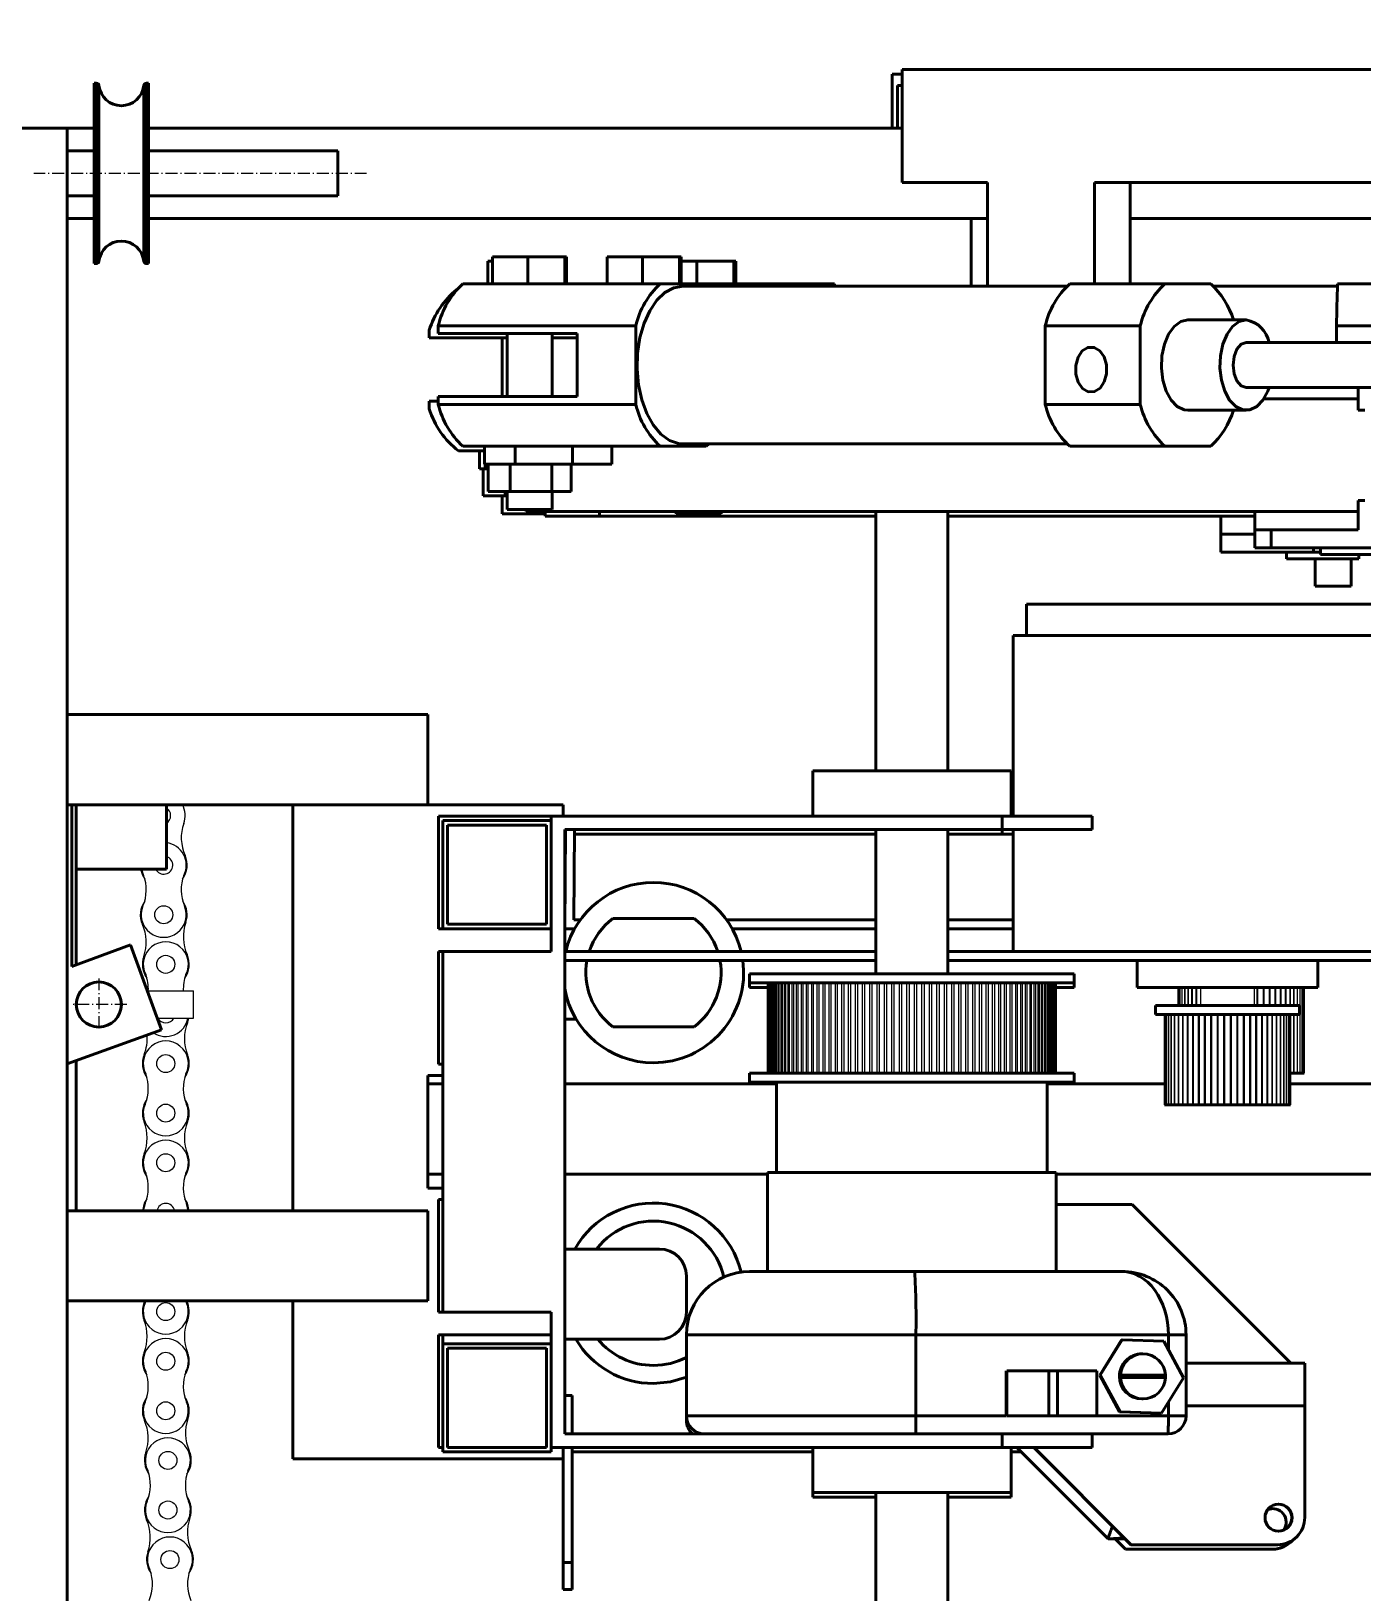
# Model space of a CAD drawing. Header units: millimetres. Extents: x -535 to 3636, y 24 to 870.
# Drawn here: x 264.8 to 398.5, y 557.5 to 714.3 of the extents above; entities that cross this region are included whole.
import ezdxf

# ---------------------------------------------------------------- set-up
doc = ezdxf.new("R2010")
doc.units = ezdxf.units.MM
doc.header["$PDMODE"] = 1
doc.header["$PDSIZE"] = -1
doc.linetypes.add('ACAD_ISO10W100', pattern=[18, 12, -3, 0, -3])
doc.styles.get("Standard").update_dxf_attribs({"font": 'times_0.ttf'})
doc.dimstyles.new('ISO-25', dxfattribs={"dimtxt": 2.5, "dimasz": 2.5, "dimexe": 1.25, "dimexo": 0.625, "dimtad": 1, "dimtxsty": 'Standard', "dimcen": 2.5, "dimadec": 0, "dimazin": 0, "dimtfac": 1, "dimtmove": 0, "dimatfit": 3, "dimfxl": 1, "dimarcsym": 0})

# ---------------------------------------------------------------- blocks, each defined once
blk = doc.blocks.new('*D79')
at = {"color": 0, "lineweight": -2}
for p, q in [((353.29, 710.44), (554.37, 710.44)), ((553.37, 707.14), (553.37, 439.32)), ((553.37, 164.91), (553.37, 432.72)), ((332.65, 161.6), (554.37, 161.6))]:
    blk.add_line(p, q, dxfattribs=at)
at = {"color": 0, "lineweight": 15}
for points in [[(552.82, 707.14), (553.92, 707.14), (553.37, 710.44)], [(552.82, 164.91), (553.92, 164.91), (553.37, 161.6)]]:
    blk.add_solid(points, dxfattribs=at)
at = {"layer": 'Defpoints', "color": 0, "lineweight": 15}
for p in [(352.29, 710.44), (331.65, 161.6), (553.37, 161.6)]:
    blk.add_point(p, dxfattribs=at)
at = {"color": 0, "lineweight": 15, "insert": (553.37, 436.02), "char_height": 3.5, "attachment_point": 5}
blk.add_mtext('640', dxfattribs=at)
blk = doc.blocks.new('*D80')
at = {"color": 0, "lineweight": -2}
for p, q in [((228.97, 597.18), (228.97, 751.84)), ((467.78, 573.92), (467.78, 751.84)), ((232.27, 750.84), (464.48, 750.84))]:
    blk.add_line(p, q, dxfattribs=at)
at = {"color": 0, "lineweight": 15}
for points in [[(232.27, 751.39), (232.27, 750.28), (228.97, 750.84)], [(464.48, 751.39), (464.48, 750.28), (467.78, 750.84)]]:
    blk.add_solid(points, dxfattribs=at)
at = {"layer": 'Defpoints', "color": 0, "lineweight": 15}
for p in [(467.78, 750.84), (228.97, 596.18), (467.78, 572.92)]:
    blk.add_point(p, dxfattribs=at)
at = {"color": 0, "lineweight": 15, "insert": (348.37, 754.14), "char_height": 3.5, "attachment_point": 5}
blk.add_mtext('280', dxfattribs=at)

msp = doc.modelspace()

# ---------------------------------------------------------------- linework, layer by layer
at = {"color": 7, "linetype": 'Continuous', "lineweight": 40}
for p, q in [((352.2902, 699.1086), (352.2902, 710.4373)), ((404.7521, 710.4373), (352.2902, 710.4373)), ((271.3071, 709.0779), (271.1112, 709.0779)), ((271.1112, 690.9519), (271.1112, 709.0779)), ((276.549, 709.0779), (276.3531, 709.0779)), ((276.549, 690.9519), (276.549, 709.0779)), ((352.2902, 709.9842), (351.295, 709.9842)), ((351.295, 709.9842), (351.295, 704.5464)), ((352.2902, 708.8513), (351.8416, 708.8513)), ((351.8416, 708.8513), (351.8416, 704.5464)), ((268.3923, 704.5464), (259.3293, 704.5464)), ((268.3923, 645.6369), (268.3923, 704.5464)), ((271.1112, 704.5464), (268.3923, 704.5464)), ((352.2902, 704.5464), (276.549, 704.5464)), ((271.1112, 702.2806), (268.3923, 702.2806)), ((295.5813, 702.2806), (276.549, 702.2806)), ((295.5813, 702.2806), (295.5813, 697.7491)), ((360.8835, 699.1086), (352.2902, 699.1086)), ((360.8835, 699.1086), (360.8835, 688.6861)), ((404.7521, 699.1086), (371.6252, 699.1086)), ((371.6252, 699.1086), (371.6252, 688.9127)), ((375.2248, 699.1086), (375.2248, 688.9127)), ((268.3923, 697.7491), (271.1112, 697.7491)), ((276.549, 697.7491), (295.5813, 697.7491)), ((271.1112, 695.4834), (268.3923, 695.4834)), ((360.8835, 695.4834), (276.549, 695.4834)), ((359.2336, 695.4834), (359.2336, 688.6861)), ((410.4309, 695.4834), (375.2248, 695.4834)), ((311.1423, 691.6316), (311.1423, 688.9127)), ((311.1423, 691.6316), (314.6682, 691.6316)), ((314.6682, 691.6316), (314.6682, 688.9127)), ((314.6682, 691.6316), (318.3852, 691.6316)), ((318.3852, 691.6316), (318.3852, 688.9127)), ((318.3852, 691.6316), (318.5761, 691.6316)), ((318.5761, 691.6316), (318.5761, 688.9127)), ((322.6612, 691.6316), (322.6612, 688.9127)), ((322.6612, 691.6316), (326.1871, 691.6316)), ((326.1871, 691.6316), (326.1871, 688.9127)), ((326.1871, 691.6316), (329.904, 691.6316)), ((329.904, 691.6316), (329.904, 688.9127)), ((329.904, 691.6316), (330.095, 691.6316)), ((330.095, 691.6316), (330.095, 688.9127)), ((271.1112, 690.9519), (271.3071, 690.9519)), ((276.3531, 690.9519), (276.549, 690.9519)), ((310.6452, 691.1784), (310.6452, 688.9127)), ((310.6452, 691.1784), (311.1423, 691.1784)), ((330.095, 691.1784), (331.6606, 691.1784)), ((331.6606, 691.1784), (331.6606, 688.9127)), ((331.6606, 691.1784), (335.3776, 691.1784)), ((335.3776, 691.1784), (335.3776, 688.9127)), ((335.3776, 691.1784), (335.5686, 691.1784)), ((335.5686, 691.1784), (335.5686, 688.9127)), ((327.9807, 688.9127), (308.138, 688.9127)), ((332.6042, 688.9127), (327.9807, 688.9127)), ((368.8802, 688.6861), (330.2925, 688.6861)), ((332.86, 688.6861), (332.6042, 688.9127)), ((345.3147, 688.9127), (332.6042, 688.9127)), ((345.3147, 688.9127), (345.3047, 688.6861)), ((345.4961, 688.9127), (345.3147, 688.9127)), ((345.5061, 688.6861), (345.4961, 688.9127)), ((378.6899, 688.9127), (369.136, 688.9127)), ((383.3134, 688.9127), (378.6899, 688.9127)), ((396.0441, 688.6861), (383.5692, 688.6861)), ((407.833, 688.9127), (396.0542, 688.9127)), ((386.881, 685.2875), (381.0016, 685.2875)), ((304.7759, 684.2533), (304.7759, 683.4749)), ((325.5192, 684.7065), (305.6765, 684.7065)), ((305.6765, 683.9281), (305.6765, 684.7065)), ((319.6399, 683.9281), (305.6765, 683.9281)), ((312.5935, 683.9281), (312.5935, 677.584)), ((317.125, 677.584), (317.125, 683.9281)), ((319.6399, 677.584), (319.6399, 683.9281)), ((325.5192, 676.8055), (325.5192, 684.7065)), ((376.2284, 684.7065), (366.6745, 684.7065)), ((366.6745, 676.8055), (366.6745, 684.7065)), ((376.2284, 676.8055), (376.2284, 684.7065)), ((407.7364, 684.7065), (395.9576, 684.7065)), ((395.9576, 683.0217), (395.9576, 684.7065)), ((312.5935, 683.4749), (304.7759, 683.4749)), ((312.0964, 683.4749), (312.0964, 677.584)), ((319.6399, 683.4749), (317.125, 683.4749)), ((400.8663, 683.0217), (386.881, 683.0217)), ((305.6765, 676.8055), (305.6765, 677.584)), ((305.6765, 677.584), (319.6399, 677.584)), ((386.881, 678.4902), (400.8663, 678.4902)), ((398.1297, 678.4902), (398.1297, 676.2245)), ((304.7759, 677.1308), (304.7759, 676.3524)), ((305.6765, 677.1308), (304.7759, 677.1308)), ((325.5192, 676.8055), (305.6765, 676.8055)), ((376.2284, 676.8055), (366.6745, 676.8055)), ((381.0016, 676.2245), (386.881, 676.2245)), ((398.1297, 677.3574), (388.635, 677.3574)), ((398.1297, 676.2245), (398.7992, 676.2245)), ((330.2925, 672.8259), (368.8802, 672.8259)), ((332.6042, 672.5993), (332.86, 672.8259)), ((310.3277, 672.1461), (307.7102, 672.1461)), ((310.7473, 672.5993), (308.138, 672.5993)), ((309.8306, 672.1461), (309.8306, 670.3336)), ((310.3277, 672.5993), (310.3277, 670.7867)), ((310.7473, 672.5993), (313.4194, 672.5993)), ((313.4194, 672.5993), (313.4194, 670.7867)), ((313.4194, 672.5993), (314.3476, 672.5993)), ((327.9807, 672.5993), (314.3476, 672.5993)), ((319.1559, 672.5993), (319.1559, 670.7867)), ((323.1155, 670.7867), (323.1155, 672.5993)), ((332.6042, 672.5993), (327.9807, 672.5993)), ((378.6899, 672.5993), (369.136, 672.5993)), ((383.3134, 672.5993), (378.6899, 672.5993)), ((310.3928, 670.3336), (309.8306, 670.3336)), ((310.1786, 670.3336), (310.1786, 667.6146)), ((313.4194, 670.7867), (310.3277, 670.7867)), ((310.3928, 670.3336), (310.6757, 670.3336)), ((310.6757, 670.7867), (310.6757, 668.0678)), ((312.8922, 670.7867), (312.8922, 668.0678)), ((319.1559, 670.7867), (313.4194, 670.7867)), ((317.0757, 670.7867), (317.0757, 668.0678)), ((319.0428, 670.7867), (319.0428, 668.0678)), ((323.1155, 670.7867), (319.1559, 670.7867)), ((312.8922, 668.0678), (310.6757, 668.0678)), ((312.395, 668.0678), (312.395, 667.6146)), ((312.5935, 668.0678), (312.5935, 666.2552)), ((317.0757, 668.0678), (312.8922, 668.0678)), ((319.0428, 668.0678), (317.0757, 668.0678)), ((317.125, 666.2552), (317.125, 668.0678)), ((312.395, 667.6146), (310.1786, 667.6146)), ((312.0964, 667.6146), (312.0964, 665.802)), ((312.5935, 667.6146), (312.395, 667.6146)), ((398.1297, 667.1615), (398.1297, 664.216)), ((398.1297, 667.1615), (398.7992, 667.1615)), ((316.4049, 665.802), (312.0964, 665.802)), ((317.125, 666.2552), (312.5935, 666.2552)), ((314.5222, 666.2552), (314.5222, 666.0286)), ((398.1297, 666.0286), (314.5222, 666.0286)), ((316.4049, 665.5755), (316.4049, 666.0286)), ((321.8704, 665.5755), (316.4049, 665.5755)), ((321.8704, 666.0286), (321.8704, 665.5755)), ((349.6481, 665.5755), (321.8704, 665.5755)), ((329.5859, 666.0286), (329.5859, 665.802)), ((334.1174, 665.802), (329.5859, 665.802)), ((334.1174, 665.802), (334.1174, 666.0286)), ((349.6481, 666.0286), (349.6481, 639.9725)), ((356.8985, 639.9725), (356.8985, 666.0286)), ((387.724, 665.5755), (356.8985, 665.5755)), ((384.3191, 665.5755), (384.3191, 663.7629)), ((387.724, 666.0286), (387.724, 664.216)), ((384.3191, 663.7629), (384.3191, 661.9503)), ((387.724, 663.7629), (384.3191, 663.7629)), ((387.724, 664.216), (387.724, 662.4034)), ((389.383, 664.216), (387.724, 664.216)), ((389.383, 662.4034), (389.383, 664.216)), ((398.1297, 664.216), (389.383, 664.216)), ((384.3191, 661.9503), (393.6413, 661.9503)), ((387.724, 662.4034), (389.383, 662.4034)), ((389.383, 662.4034), (400.6901, 662.4034)), ((390.9285, 661.9503), (390.9285, 661.2705)), ((393.6413, 661.9503), (394.3334, 661.9503)), ((394.3334, 662.4034), (394.3334, 661.7237)), ((394.3334, 661.7237), (396.8067, 661.7237)), ((396.8067, 661.7237), (401.5838, 661.7237)), ((398.1788, 661.2705), (398.1788, 661.7237)), ((390.9285, 661.2705), (396.3026, 661.2705)), ((393.7928, 661.2705), (393.7928, 658.5516)), ((396.3026, 661.2705), (398.1788, 661.2705)), ((397.418, 658.5516), (397.418, 661.2705)), ((396.8699, 658.5516), (393.7928, 658.5516)), ((397.418, 658.5516), (396.8699, 658.5516)), ((364.8014, 656.7391), (364.8014, 653.567)), ((407.9051, 656.7391), (364.8014, 656.7391)), ((363.442, 653.567), (363.442, 635.441)), ((406.5456, 653.567), (363.442, 653.567)), ((304.6443, 645.6369), (268.3923, 645.6369)), ((268.3923, 645.6369), (268.3923, 636.5739)), ((304.6443, 645.6369), (304.6443, 636.5739)), ((343.304, 639.9725), (343.304, 635.441)), ((343.304, 639.9725), (353.2733, 639.9725)), ((353.2733, 639.9725), (363.2426, 639.9725)), ((363.2426, 635.441), (363.2426, 639.9725)), ((268.3923, 595.7904), (268.3923, 636.5739)), ((304.6443, 636.5739), (268.3923, 636.5739)), ((268.8455, 636.5739), (268.8455, 620.3404)), ((269.2986, 636.5739), (269.2986, 630.1022)), ((278.3616, 636.5739), (278.3616, 630.1022)), ((291.0498, 595.7904), (291.0498, 636.5739)), ((304.6443, 636.5739), (318.2388, 636.5739)), ((305.6925, 635.441), (317.0213, 635.441)), ((305.6925, 635.441), (305.6925, 624.1123)), ((317.0213, 621.8465), (317.0213, 635.441)), ((317.0213, 635.441), (362.3363, 635.441)), ((318.2388, 636.5739), (318.2388, 635.441)), ((362.3363, 634.0815), (362.3363, 635.441)), ((362.3363, 635.441), (371.3993, 635.441)), ((371.3993, 635.441), (371.3993, 634.0815)), ((317.0213, 634.9878), (306.1457, 634.9878)), ((306.1457, 634.9878), (306.1457, 624.1123)), ((316.5681, 634.5347), (306.5988, 634.5347)), ((306.5988, 634.5347), (306.5988, 624.5654)), ((316.5681, 624.5654), (316.5681, 634.5347)), ((318.3807, 634.0815), (362.3363, 634.0815)), ((318.3807, 573.3595), (318.3807, 634.0815)), ((318.4719, 634.0815), (318.3807, 624.1123)), ((318.4678, 633.6284), (318.3807, 633.6284)), ((319.2954, 625.0185), (319.3782, 634.0815)), ((349.6481, 633.6284), (319.3741, 633.6284)), ((349.6481, 634.0815), (349.6481, 619.5807)), ((356.8985, 619.5807), (356.8985, 634.0815)), ((362.3363, 633.6284), (356.8985, 633.6284)), ((371.3993, 634.0815), (362.3363, 634.0815)), ((362.3363, 633.6284), (362.3363, 634.0815)), ((363.442, 633.6284), (362.3363, 633.6284)), ((363.442, 634.0815), (363.442, 621.8465)), ((269.2986, 630.1022), (278.3616, 630.1022)), ((269.2986, 630.1022), (269.2986, 620.5053)), ((305.6925, 624.1123), (306.1457, 624.1123)), ((306.1457, 624.1123), (317.0213, 624.1123)), ((306.5988, 624.5654), (316.5681, 624.5654)), ((318.3807, 624.1123), (319.3772, 624.1123)), ((319.9528, 625.0185), (319.2954, 625.0185)), ((323.2235, 625.1525), (331.3802, 625.1525)), ((349.6481, 625.0185), (334.6508, 625.0185)), ((335.2264, 624.1123), (349.6481, 624.1123)), ((363.442, 625.0185), (356.8985, 625.0185)), ((356.8985, 624.1123), (363.442, 624.1123)), ((268.8455, 620.3404), (274.7577, 622.4923)), ((277.8574, 613.9758), (274.7577, 622.4923)), ((305.6925, 621.8465), (306.1457, 621.8465)), ((305.6925, 610.5178), (305.6925, 621.8465)), ((306.1457, 621.8465), (306.1457, 585.5945)), ((317.0213, 621.8465), (306.1457, 621.8465)), ((318.3807, 621.8465), (349.6481, 621.8465)), ((349.6481, 620.9402), (318.3807, 620.9402)), ((356.8985, 621.8465), (403.1198, 621.8465)), ((403.1198, 620.9402), (356.8985, 620.9402)), ((375.9308, 620.9402), (375.9308, 618.2213)), ((394.0568, 618.2213), (394.0568, 620.9402)), ((336.9599, 619.5807), (336.9599, 618.6744)), ((336.9599, 619.5807), (369.5867, 619.5807)), ((369.5867, 618.6744), (369.5867, 619.5807)), ((336.9599, 618.6744), (336.9599, 618.2213)), ((336.9599, 618.6744), (369.5867, 618.6744)), ((336.9599, 618.2213), (338.8102, 618.2213)), ((367.7718, 618.2213), (369.5867, 618.2213)), ((369.5867, 618.2213), (369.5867, 618.6744)), ((394.0568, 618.2213), (375.9308, 618.2213)), ((377.7434, 616.4087), (377.7434, 615.5024)), ((377.7434, 616.4087), (384.9938, 616.4087)), ((384.9938, 616.4087), (392.2442, 616.4087)), ((392.2442, 615.5024), (392.2442, 616.4087)), ((319.5319, 615.0492), (318.3807, 615.0492)), ((377.7434, 615.5024), (384.9938, 615.5024)), ((384.9938, 615.5024), (392.2442, 615.5024)), ((277.8574, 613.9758), (268.3923, 610.5308)), ((331.3802, 614.2769), (323.2235, 614.2769)), ((269.2986, 610.8607), (269.2986, 595.7904)), ((305.6925, 610.5178), (306.1457, 610.5178)), ((304.6443, 609.3849), (306.1457, 609.3849)), ((304.6443, 598.0561), (304.6443, 609.3849)), ((306.1457, 608.5384), (304.6443, 608.5384)), ((339.6788, 608.5384), (318.3807, 608.5384)), ((336.9599, 609.6114), (336.9599, 608.7051)), ((336.9599, 609.6114), (369.5867, 609.6114)), ((336.9599, 608.7051), (336.9599, 608.5384)), ((336.9599, 608.7051), (369.5867, 608.7051)), ((339.6788, 608.7051), (339.6788, 599.6421)), ((366.8678, 599.6421), (366.8678, 608.7051)), ((378.6555, 608.5384), (366.8678, 608.5384)), ((369.5867, 608.7051), (369.5867, 609.6114)), ((369.5867, 608.5384), (369.5867, 608.7051)), ((391.3321, 609.6114), (391.6408, 609.6114)), ((417.7512, 608.5384), (391.3321, 608.5384)), ((391.6408, 609.6114), (391.7064, 609.6114)), ((391.7064, 609.6114), (391.9783, 609.6114)), ((391.9783, 609.6114), (392.033, 609.6114)), ((392.033, 609.6114), (392.2541, 609.6114)), ((392.2541, 609.6114), (392.2973, 609.6114)), ((392.2973, 609.6114), (392.4653, 609.6114)), ((392.4653, 609.6114), (392.4965, 609.6114)), ((392.4965, 609.6114), (392.6095, 609.6114)), ((392.6095, 609.6114), (392.6284, 609.6114)), ((392.6284, 609.6114), (392.6852, 609.6114)), ((392.6852, 609.6114), (392.6915, 609.6114)), ((378.6555, 606.4394), (378.6618, 606.4394)), ((378.6618, 606.4394), (378.7187, 606.4394)), ((378.7187, 606.4394), (378.7375, 606.4394)), ((378.7375, 606.4394), (378.8505, 606.4394)), ((378.8505, 606.4394), (378.8817, 606.4394)), ((378.8817, 606.4394), (379.0497, 606.4394)), ((379.0497, 606.4394), (379.0929, 606.4394)), ((379.0929, 606.4394), (379.3141, 606.4394)), ((379.3141, 606.4394), (379.3688, 606.4394)), ((379.3688, 606.4394), (379.6406, 606.4394)), ((379.6406, 606.4394), (379.7062, 606.4394)), ((379.7062, 606.4394), (380.0258, 606.4394)), ((380.0258, 606.4394), (380.1016, 606.4394)), ((380.1016, 606.4394), (380.4654, 606.4394)), ((380.4654, 606.4394), (380.5506, 606.4394)), ((380.5506, 606.4394), (380.9547, 606.4394)), ((380.9547, 606.4394), (381.0483, 606.4394)), ((381.0483, 606.4394), (381.4882, 606.4394)), ((381.4882, 606.4394), (381.5892, 606.4394)), ((381.5892, 606.4394), (382.0601, 606.4394)), ((382.0601, 606.4394), (382.1675, 606.4394)), ((382.1675, 606.4394), (382.6641, 606.4394)), ((382.6641, 606.4394), (382.7766, 606.4394)), ((382.7766, 606.4394), (383.2937, 606.4394)), ((383.2937, 606.4394), (383.4101, 606.4394)), ((383.4101, 606.4394), (383.9419, 606.4394)), ((383.9419, 606.4394), (384.0609, 606.4394)), ((384.0609, 606.4394), (384.6016, 606.4394)), ((384.6016, 606.4394), (384.722, 606.4394)), ((384.722, 606.4394), (385.2656, 606.4394)), ((385.2656, 606.4394), (385.386, 606.4394)), ((385.386, 606.4394), (385.9267, 606.4394)), ((385.9267, 606.4394), (386.0457, 606.4394)), ((386.0457, 606.4394), (386.5775, 606.4394)), ((386.5775, 606.4394), (386.6939, 606.4394)), ((386.6939, 606.4394), (387.211, 606.4394)), ((387.211, 606.4394), (387.3235, 606.4394)), ((387.3235, 606.4394), (387.8201, 606.4394)), ((387.8201, 606.4394), (387.9275, 606.4394)), ((387.9275, 606.4394), (388.3983, 606.4394)), ((388.3983, 606.4394), (388.4994, 606.4394)), ((388.4994, 606.4394), (388.9393, 606.4394)), ((388.9393, 606.4394), (389.0329, 606.4394)), ((389.0329, 606.4394), (389.4369, 606.4394)), ((389.4369, 606.4394), (389.5222, 606.4394)), ((389.5222, 606.4394), (389.8859, 606.4394)), ((389.8859, 606.4394), (389.9618, 606.4394)), ((389.9618, 606.4394), (390.2814, 606.4394)), ((390.2814, 606.4394), (390.347, 606.4394)), ((390.347, 606.4394), (390.6188, 606.4394)), ((390.6188, 606.4394), (390.6735, 606.4394)), ((390.6735, 606.4394), (390.8947, 606.4394)), ((390.8947, 606.4394), (390.9379, 606.4394)), ((390.9379, 606.4394), (391.1059, 606.4394)), ((391.1059, 606.4394), (391.137, 606.4394)), ((391.137, 606.4394), (391.2501, 606.4394)), ((391.2501, 606.4394), (391.2689, 606.4394)), ((391.2689, 606.4394), (391.3258, 606.4394)), ((391.3258, 606.4394), (391.3321, 606.4394)), ((306.1457, 599.4754), (304.6443, 599.4754)), ((338.7725, 599.4754), (318.3807, 599.4754)), ((338.7725, 599.6421), (338.7725, 589.6728)), ((367.7741, 599.6421), (338.7725, 599.6421)), ((367.7741, 589.6728), (367.7741, 599.6421)), ((417.7512, 599.4754), (367.7741, 599.4754)), ((304.6443, 598.0561), (306.1457, 598.0561)), ((305.6925, 596.9233), (306.1457, 596.9233)), ((305.6925, 596.9233), (305.6925, 585.5945)), ((367.7741, 596.4263), (375.4111, 596.4263)), ((375.4111, 596.4263), (391.3549, 580.48)), ((268.3923, 595.7904), (268.3923, 586.7274)), ((304.6443, 595.7904), (268.3923, 595.7904)), ((304.6443, 595.7904), (304.6443, 586.7274)), ((327.8969, 591.9386), (318.3807, 591.9386)), ((353.5641, 589.6728), (336.9599, 589.6728)), ((374.4057, 589.6728), (353.5641, 589.6728)), ((330.6158, 589.2197), (330.6158, 585.5945)), ((268.3923, 479.9657), (268.3923, 586.7274)), ((304.6443, 586.7274), (268.3923, 586.7274)), ((291.0498, 570.8671), (291.0498, 586.7274)), ((305.6925, 585.5945), (306.1457, 585.5945)), ((317.0213, 585.5945), (306.1457, 585.5945)), ((317.0213, 572), (317.0213, 585.5945)), ((305.6925, 583.3287), (317.0213, 583.3287)), ((305.6925, 572), (305.6925, 583.3287)), ((306.1457, 582.4224), (306.1457, 583.3287)), ((330.6158, 583.3287), (330.6158, 575.172)), ((353.6773, 575.172), (353.6773, 583.3287)), ((353.6773, 583.3287), (379.0496, 583.3287)), ((380.8296, 583.3287), (379.0496, 583.3287)), ((380.8296, 575.172), (380.8296, 583.3287)), ((306.1457, 582.4224), (317.0213, 582.4224)), ((306.1457, 571.5469), (306.1457, 582.4224)), ((306.5988, 572), (306.5988, 581.9693)), ((306.5988, 581.9693), (316.5681, 581.9693)), ((316.5681, 581.9693), (316.5681, 572)), ((327.8969, 582.8756), (318.3807, 582.8756)), ((372.1479, 579.2723), (374.3542, 582.8295)), ((372.2125, 579.2723), (374.4189, 582.8295)), ((374.4189, 582.8295), (374.3542, 582.8295)), ((374.4189, 582.8295), (378.6021, 582.697)), ((378.6021, 582.697), (380.5791, 579.0074)), ((376.4927, 581.4056), (376.3958, 581.4056)), ((392.7546, 580.48), (392.7546, 579.08)), ((362.7388, 575.172), (362.7388, 579.7036)), ((362.8083, 579.7036), (362.8083, 575.172)), ((367.0221, 575.172), (367.0221, 579.7036)), ((367.0221, 579.7036), (367.9049, 579.7036)), ((367.9049, 579.7036), (367.9049, 575.172)), ((371.8699, 575.172), (371.8699, 579.7036)), ((372.2125, 579.2723), (372.1479, 579.2723)), ((374.1248, 575.5827), (372.1479, 579.2723)), ((374.1895, 575.5827), (372.2125, 579.2723)), ((374.2305, 579.2589), (374.2224, 579.2589)), ((374.2224, 579.0208), (374.2305, 579.0208)), ((374.2305, 579.2589), (378.755, 579.2589)), ((378.755, 579.0208), (374.2305, 579.0208)), ((380.5791, 579.0074), (378.3727, 575.4503)), ((392.7546, 579.08), (392.7546, 576.1858)), ((319.1451, 577.236), (318.3807, 577.236)), ((319.1451, 573.3595), (319.1451, 577.236)), ((374.1895, 575.5827), (374.1248, 575.5827)), ((378.3081, 575.4503), (374.1248, 575.5827)), ((378.3727, 575.4503), (374.1895, 575.5827)), ((376.3958, 576.8741), (376.4927, 576.8741)), ((392.7546, 576.1858), (392.7546, 564.9486)), ((330.6158, 575.172), (330.6158, 574.7189)), ((362.7388, 575.172), (353.6773, 575.172)), ((367.9049, 575.172), (367.0221, 575.172)), ((379.0496, 575.172), (371.8004, 575.172)), ((378.3727, 575.4503), (378.3081, 575.4503)), ((380.8296, 575.172), (379.0496, 575.172)), ((362.3363, 573.3595), (318.3807, 573.3595)), ((362.3363, 572), (362.3363, 573.3595)), ((362.3363, 573.3595), (364.343, 573.3595)), ((364.343, 573.3595), (379.0173, 573.3595)), ((371.3993, 573.3595), (371.3993, 572)), ((291.0498, 570.8671), (318.2388, 570.8671)), ((305.6925, 572), (306.1457, 572)), ((317.0213, 571.5469), (306.1457, 571.5469)), ((316.5681, 572), (306.5988, 572)), ((362.3363, 572), (317.0213, 572)), ((317.0213, 572), (317.0213, 571.5469)), ((318.2388, 570.8671), (318.2388, 572)), ((318.2388, 560.4447), (318.2388, 570.8671)), ((319.1451, 560.4447), (319.1451, 572)), ((319.1451, 571.5469), (343.304, 571.5469)), ((343.304, 572), (343.304, 567.4685)), ((371.3993, 572), (362.3363, 572)), ((363.2426, 567.4685), (363.2426, 572)), ((364.2847, 571.5469), (363.2426, 571.5469)), ((363.8319, 572), (372.9947, 562.8294)), ((375.2915, 562.2297), (365.5227, 572)), ((375.3238, 562.2297), (365.5551, 572)), ((343.304, 567.4685), (343.304, 567.0154)), ((343.304, 567.4685), (353.2733, 567.4685)), ((349.6481, 567.0154), (343.304, 567.0154)), ((349.6481, 567.4685), (349.6481, 541.4124)), ((353.2733, 567.4685), (363.2426, 567.4685)), ((356.8985, 541.4124), (356.8985, 567.4685)), ((363.2426, 567.0154), (356.8985, 567.0154)), ((363.2426, 567.0154), (363.2426, 567.4685)), ((374.6124, 562.9089), (372.9988, 562.8265)), ((372.9988, 562.8265), (374.6948, 562.8265)), ((374.7464, 561.7766), (373.6974, 562.8265)), ((389.4486, 561.7766), (374.7464, 561.7766)), ((375.3238, 562.2297), (375.2915, 562.2297)), ((390.0362, 562.2297), (375.3238, 562.2297)), ((389.5233, 561.7766), (389.4486, 561.7766)), ((319.1451, 560.4447), (318.2388, 560.4447)), ((318.2388, 557.7258), (318.2388, 560.4447)), ((319.1451, 557.7258), (319.1451, 560.4447)), ((319.1451, 557.7258), (318.2388, 557.7258))]:
    msp.add_line(p, q, dxfattribs=at)
at = {"color": 8, "linetype": 'Continuous', "lineweight": 40}
for p, q in [((271.3071, 690.9519), (271.3071, 709.0779)), ((271.5774, 691.1946), (271.5774, 708.8351)), ((276.0828, 691.1946), (276.0828, 708.8351)), ((276.3531, 690.9519), (276.3531, 709.0779)), ((310.3928, 670.7867), (310.3928, 670.3336)), ((393.6413, 661.9503), (393.6413, 662.4034)), ((330.6158, 583.3287), (353.6773, 583.3287)), ((379.0496, 583.3287), (379.0496, 581.8618)), ((379.0496, 576.5416), (379.0496, 575.172)), ((353.6773, 575.172), (330.6158, 575.172)), ((330.6158, 574.7189), (330.6734, 574.7189))]:
    msp.add_line(p, q, dxfattribs=at)
at = {"color": 5, "linetype": 'ACAD_ISO10W100', "lineweight": 15, "ltscale": 0.1}
for p, q in [((298.4758, 700.0149), (265.0226, 700.0149)), ((271.5644, 619.1354), (271.5644, 613.88)), ((274.3886, 616.5077), (268.7401, 616.5077))]:
    msp.add_line(p, q, dxfattribs=at)
at = {"color": 7, "linetype": 'Continuous', "lineweight": 20}
for p, q in [((275.8574, 630.1022), (276.0679, 629.4792)), ((276.4411, 617.8671), (281.0805, 617.8671)), ((281.0805, 615.1482), (281.0805, 617.8671)), ((277.4307, 615.1482), (281.0805, 615.1482)), ((280.4807, 614.6772), (280.6158, 615.1482)), ((276.2101, 596.5062), (276.0361, 595.7904)), ((280.5548, 595.7904), (280.3808, 596.5062)), ((276.2855, 586.7274), (276.2101, 586.5369)), ((280.3808, 586.5369), (280.3054, 586.7274))]:
    msp.add_line(p, q, dxfattribs=at)
at = {"color": 7, "linetype": 'Continuous', "lineweight": 15}
for p, q in [((338.7735, 609.6114), (338.7735, 618.2213)), ((338.7748, 609.6114), (338.7748, 618.6744)), ((338.7802, 618.6744), (338.7802, 609.6114)), ((338.808, 609.6114), (338.808, 618.6744)), ((338.8247, 618.6744), (338.8247, 609.6114)), ((338.881, 609.6114), (338.881, 618.6744)), ((338.9089, 618.6744), (338.9089, 609.6114)), ((338.9934, 609.6114), (338.9934, 618.6744)), ((339.0324, 618.6744), (339.0324, 609.6114)), ((339.1449, 609.6114), (339.1449, 618.6744)), ((339.195, 618.6744), (339.195, 609.6114)), ((339.3352, 609.6114), (339.3352, 618.6744)), ((339.3962, 618.6744), (339.3962, 609.6114)), ((339.5636, 609.6114), (339.5636, 618.6744)), ((339.6353, 618.6744), (339.6353, 609.6114)), ((339.8297, 609.6114), (339.8297, 618.6744)), ((339.9119, 618.6744), (339.9119, 609.6114)), ((340.1325, 609.6114), (340.1325, 618.6744)), ((340.2251, 618.6744), (340.2251, 609.6114)), ((340.4714, 609.6114), (340.4714, 618.6744)), ((340.5741, 618.6744), (340.5741, 609.6114)), ((340.8454, 609.6114), (340.8454, 618.6744)), ((340.9578, 618.6744), (340.9578, 609.6114)), ((341.2535, 609.6114), (341.2535, 618.6744)), ((341.3754, 618.6744), (341.3754, 609.6114)), ((341.6945, 609.6114), (341.6945, 618.6744)), ((341.8255, 618.6744), (341.8255, 609.6114)), ((342.1672, 609.6114), (342.1672, 618.6744)), ((342.307, 618.6744), (342.307, 609.6114)), ((342.6704, 609.6114), (342.6704, 618.6744)), ((342.8185, 618.6744), (342.8185, 609.6114)), ((343.2027, 609.6114), (343.2027, 618.6744)), ((343.3588, 618.6744), (343.3588, 609.6114)), ((343.7625, 609.6114), (343.7625, 618.6744)), ((343.9262, 618.6744), (343.9262, 609.6114)), ((344.3484, 609.6114), (344.3484, 618.6744)), ((344.5192, 618.6744), (344.5192, 609.6114)), ((344.9588, 609.6114), (344.9588, 618.6744)), ((345.1362, 618.6744), (345.1362, 609.6114)), ((345.5919, 609.6114), (345.5919, 618.6744)), ((345.7755, 618.6744), (345.7755, 609.6114)), ((346.2461, 609.6114), (346.2461, 618.6744)), ((346.4354, 618.6744), (346.4354, 609.6114)), ((346.9196, 609.6114), (346.9196, 618.6744)), ((347.114, 618.6744), (347.114, 609.6114)), ((347.6105, 609.6114), (347.6105, 618.6744)), ((347.8095, 618.6744), (347.8095, 609.6114)), ((348.3169, 609.6114), (348.3169, 618.6744)), ((348.52, 618.6744), (348.52, 609.6114)), ((349.0369, 609.6114), (349.0369, 618.6744)), ((349.2435, 618.6744), (349.2435, 609.6114)), ((349.7685, 609.6114), (349.7685, 618.6744)), ((349.978, 618.6744), (349.978, 609.6114)), ((350.5098, 609.6114), (350.5098, 618.6744)), ((350.7216, 618.6744), (350.7216, 609.6114)), ((351.2586, 609.6114), (351.2586, 618.6744)), ((351.4721, 618.6744), (351.4721, 609.6114)), ((352.0129, 609.6114), (352.0129, 618.6744)), ((352.2276, 618.6744), (352.2276, 609.6114)), ((352.7706, 609.6114), (352.7706, 618.6744)), ((352.986, 618.6744), (352.986, 609.6114)), ((353.5298, 609.6114), (353.5298, 618.6744)), ((353.7452, 618.6744), (353.7452, 609.6114)), ((354.2882, 609.6114), (354.2882, 618.6744)), ((354.503, 618.6744), (354.503, 609.6114)), ((355.0439, 609.6114), (355.0439, 618.6744)), ((355.2575, 618.6744), (355.2575, 609.6114)), ((355.7947, 609.6114), (355.7947, 618.6744)), ((356.0066, 618.6744), (356.0066, 609.6114)), ((356.5386, 609.6114), (356.5386, 618.6744)), ((356.7481, 618.6744), (356.7481, 609.6114)), ((357.2735, 609.6114), (357.2735, 618.6744)), ((357.4802, 618.6744), (357.4802, 609.6114)), ((357.9975, 609.6114), (357.9975, 618.6744)), ((358.2007, 618.6744), (358.2007, 609.6114)), ((358.7085, 609.6114), (358.7085, 618.6744)), ((358.9077, 618.6744), (358.9077, 609.6114)), ((359.4047, 609.6114), (359.4047, 618.6744)), ((359.5993, 618.6744), (359.5993, 609.6114)), ((360.084, 609.6114), (360.084, 618.6744)), ((360.2735, 618.6744), (360.2735, 609.6114)), ((360.7447, 609.6114), (360.7447, 618.6744)), ((360.9285, 618.6744), (360.9285, 609.6114)), ((361.3849, 609.6114), (361.3849, 618.6744)), ((361.5626, 618.6744), (361.5626, 609.6114)), ((362.0028, 609.6114), (362.0028, 618.6744)), ((362.1739, 618.6744), (362.1739, 609.6114)), ((362.5968, 609.6114), (362.5968, 618.6744)), ((362.7608, 618.6744), (362.7608, 609.6114)), ((363.1653, 609.6114), (363.1653, 618.6744)), ((363.3218, 618.6744), (363.3218, 609.6114)), ((363.7067, 609.6114), (363.7067, 618.6744)), ((363.8551, 618.6744), (363.8551, 609.6114)), ((364.2194, 609.6114), (364.2194, 618.6744)), ((364.3595, 618.6744), (364.3595, 609.6114)), ((364.7022, 609.6114), (364.7022, 618.6744)), ((364.8335, 618.6744), (364.8335, 609.6114)), ((365.1536, 609.6114), (365.1536, 618.6744)), ((365.2758, 618.6744), (365.2758, 609.6114)), ((365.5725, 609.6114), (365.5725, 618.6744)), ((365.6852, 618.6744), (365.6852, 609.6114)), ((365.9576, 609.6114), (365.9576, 618.6744)), ((366.0607, 618.6744), (366.0607, 609.6114)), ((366.308, 609.6114), (366.308, 618.6744)), ((366.401, 618.6744), (366.401, 609.6114)), ((366.6227, 609.6114), (366.6227, 618.6744)), ((366.7053, 618.6744), (366.7053, 609.6114)), ((366.9008, 609.6114), (366.9008, 618.6744)), ((366.9729, 618.6744), (366.9729, 609.6114)), ((367.1415, 609.6114), (367.1415, 618.6744)), ((367.2029, 618.6744), (367.2029, 609.6114)), ((367.3442, 609.6114), (367.3442, 618.6744)), ((367.3947, 618.6744), (367.3947, 609.6114)), ((367.5083, 609.6114), (367.5083, 618.6744)), ((367.5478, 618.6744), (367.5478, 609.6114)), ((367.6334, 609.6114), (367.6334, 618.6744)), ((367.6618, 618.6744), (367.6618, 609.6114)), ((367.7192, 609.6114), (367.7192, 618.6744)), ((367.7363, 618.6744), (367.7363, 609.6114)), ((367.7654, 609.6114), (367.7654, 618.6744)), ((367.7712, 618.6744), (367.7712, 609.6114)), ((367.7718, 609.6114), (367.7718, 618.6744)), ((367.7731, 609.6114), (367.7731, 618.2213)), ((380.015, 618.2213), (380.015, 616.4087)), ((380.0213, 616.4087), (380.0213, 618.2213)), ((380.0781, 618.2213), (380.0781, 616.4087)), ((380.097, 616.4087), (380.097, 618.2213)), ((380.21, 618.2213), (380.21, 616.4087)), ((380.2412, 616.4087), (380.2412, 618.2213)), ((380.4092, 618.2213), (380.4092, 616.4087)), ((380.4524, 616.4087), (380.4524, 618.2213)), ((380.6735, 618.2213), (380.6735, 616.4087)), ((380.7282, 616.4087), (380.7282, 618.2213)), ((381, 618.2213), (381, 616.4087)), ((381.0657, 616.4087), (381.0657, 618.2213)), ((381.3853, 618.2213), (381.3853, 616.4087)), ((381.4611, 616.4087), (381.4611, 618.2213)), ((381.8249, 618.2213), (381.8249, 616.4087)), ((381.9101, 616.4087), (381.9101, 618.2213)), ((382.2749, 618.2213), (382.2749, 616.4087)), ((387.7127, 616.4087), (387.7127, 618.2213)), ((387.9369, 618.2213), (387.9369, 616.4087)), ((388.0534, 616.4087), (388.0534, 618.2213)), ((388.5704, 618.2213), (388.5704, 616.4087)), ((388.6829, 616.4087), (388.6829, 618.2213)), ((389.1796, 618.2213), (389.1796, 616.4087)), ((389.287, 616.4087), (389.287, 618.2213)), ((389.7578, 618.2213), (389.7578, 616.4087)), ((389.8589, 616.4087), (389.8589, 618.2213)), ((390.2987, 618.2213), (390.2987, 616.4087)), ((390.3924, 616.4087), (390.3924, 618.2213)), ((390.7964, 618.2213), (390.7964, 616.4087)), ((390.8816, 616.4087), (390.8816, 618.2213)), ((391.2454, 618.2213), (391.2454, 616.4087)), ((391.3212, 616.4087), (391.3212, 618.2213)), ((391.6408, 618.2213), (391.6408, 616.4087)), ((391.7064, 616.4087), (391.7064, 618.2213)), ((391.9783, 618.2213), (391.9783, 616.4087)), ((392.033, 616.4087), (392.033, 618.2213)), ((392.2541, 618.2213), (392.2541, 609.6114)), ((392.2973, 609.6114), (392.2973, 618.2213)), ((392.4653, 618.2213), (392.4653, 609.6114)), ((392.4965, 609.6114), (392.4965, 618.2213)), ((392.6095, 618.2213), (392.6095, 609.6114)), ((392.6284, 609.6114), (392.6284, 618.2213)), ((392.6852, 618.2213), (392.6852, 609.6114)), ((392.6915, 609.6114), (392.6915, 618.2213)), ((378.6555, 615.5024), (378.6555, 606.4394)), ((378.6618, 606.4394), (378.6618, 615.5024)), ((378.7187, 615.5024), (378.7187, 606.4394)), ((378.7375, 606.4394), (378.7375, 615.5024)), ((378.8505, 615.5024), (378.8505, 606.4394)), ((378.8817, 606.4394), (378.8817, 615.5024)), ((379.0497, 615.5024), (379.0497, 606.4394)), ((379.0929, 606.4394), (379.0929, 615.5024)), ((379.3141, 615.5024), (379.3141, 606.4394)), ((379.3688, 606.4394), (379.3688, 615.5024)), ((379.6406, 615.5024), (379.6406, 606.4394)), ((379.7062, 606.4394), (379.7062, 615.5024)), ((380.0258, 615.5024), (380.0258, 606.4394)), ((380.1016, 606.4394), (380.1016, 615.5024)), ((380.4654, 615.5024), (380.4654, 606.4394)), ((380.5506, 606.4394), (380.5506, 615.5024)), ((380.9547, 615.5024), (380.9547, 606.4394)), ((381.0483, 606.4394), (381.0483, 615.5024)), ((381.4882, 615.5024), (381.4882, 606.4394)), ((381.5892, 606.4394), (381.5892, 615.5024)), ((382.0601, 615.5024), (382.0601, 606.4394)), ((382.1675, 606.4394), (382.1675, 615.5024)), ((382.6641, 615.5024), (382.6641, 606.4394)), ((382.7766, 606.4394), (382.7766, 615.5024)), ((383.2937, 615.5024), (383.2937, 606.4394)), ((383.4101, 606.4394), (383.4101, 615.5024)), ((383.9419, 615.5024), (383.9419, 606.4394)), ((384.0609, 606.4394), (384.0609, 615.5024)), ((384.6016, 615.5024), (384.6016, 606.4394)), ((384.722, 606.4394), (384.722, 615.5024)), ((385.2656, 615.5024), (385.2656, 606.4394)), ((385.386, 606.4394), (385.386, 615.5024)), ((385.9267, 615.5024), (385.9267, 606.4394)), ((386.0457, 606.4394), (386.0457, 615.5024)), ((386.5775, 615.5024), (386.5775, 606.4394)), ((386.6939, 606.4394), (386.6939, 615.5024)), ((387.211, 615.5024), (387.211, 606.4394)), ((387.3235, 606.4394), (387.3235, 615.5024)), ((387.8201, 615.5024), (387.8201, 606.4394)), ((387.9275, 606.4394), (387.9275, 615.5024)), ((388.3983, 615.5024), (388.3983, 606.4394)), ((388.4994, 606.4394), (388.4994, 615.5024)), ((388.9393, 615.5024), (388.9393, 606.4394)), ((389.0329, 606.4394), (389.0329, 615.5024)), ((389.4369, 615.5024), (389.4369, 606.4394)), ((389.5222, 606.4394), (389.5222, 615.5024)), ((389.8859, 615.5024), (389.8859, 606.4394)), ((389.9618, 606.4394), (389.9618, 615.5024)), ((390.2814, 615.5024), (390.2814, 606.4394)), ((390.347, 606.4394), (390.347, 615.5024)), ((390.6188, 615.5024), (390.6188, 606.4394)), ((390.6735, 606.4394), (390.6735, 615.5024)), ((390.8947, 615.5024), (390.8947, 606.4394)), ((390.9379, 606.4394), (390.9379, 615.5024)), ((391.1059, 615.5024), (391.1059, 606.4394)), ((391.137, 606.4394), (391.137, 615.5024)), ((391.2501, 615.5024), (391.2501, 606.4394)), ((391.2689, 606.4394), (391.2689, 615.5024)), ((391.3258, 615.5024), (391.3258, 606.4394)), ((391.3321, 606.4394), (391.3321, 615.5024)), ((391.6408, 615.5024), (391.6408, 609.6114)), ((391.7064, 609.6114), (391.7064, 615.5024)), ((391.9783, 615.5024), (391.9783, 609.6114)), ((392.033, 609.6114), (392.033, 615.5024))]:
    msp.add_line(p, q, dxfattribs=at)
at = {"color": 7, "linetype": 'Continuous', "lineweight": 40, "flags": 128}
for points in [[(330.2925, 688.6861), (329.3583, 688.5238), (328.4624, 688.0434), (327.6414, 687.2648), (326.929, 686.2196), (326.3542, 684.9508), (325.9407, 683.5102), (325.7053, 681.9568), (325.6578, 680.3543), (325.8, 678.7683), (326.1261, 677.2636), (326.6228, 675.9019), (327.2697, 674.739), (328.0404, 673.8223), (328.9032, 673.1896), (329.823, 672.8666), (330.2925, 672.8259)], [(381.0016, 685.2875), (380.2862, 685.1195), (379.6238, 684.6278), (379.0636, 683.849), (378.6472, 682.8408), (378.4053, 681.678), (378.356, 680.4468), (378.503, 679.2385), (378.8352, 678.1428), (379.3281, 677.2409), (379.9452, 676.5997), (380.6406, 676.2667), (381.0016, 676.2245)], [(386.881, 685.2875), (386.1655, 685.1195), (385.5031, 684.6278), (384.9429, 683.849), (384.5265, 682.8408), (384.2847, 681.678), (384.2354, 680.4468), (384.3823, 679.2385), (384.7145, 678.1428), (385.2075, 677.2409), (385.8245, 676.5997), (386.5199, 676.2667), (387.242, 676.2667), (387.9374, 676.5997), (388.5545, 677.2409), (389.0474, 678.1428), (389.1775, 678.4902)], [(372.6135, 679.0622), (372.8441, 679.8822), (372.8382, 680.7662), (372.5967, 681.5796), (372.1565, 682.1987), (371.5844, 682.5292), (370.9677, 682.5207), (370.4002, 682.1746), (369.9684, 681.5435), (369.7378, 680.7235), (369.7437, 679.8395), (369.9852, 679.0261), (370.4255, 678.407), (370.9975, 678.0765), (371.6142, 678.085), (372.1817, 678.4311), (372.6135, 679.0622)], [(386.881, 683.0217), (386.3736, 682.8493), (385.9434, 682.3581), (385.656, 681.6231), (385.5551, 680.756), (385.656, 679.8889), (385.9434, 679.1539), (386.3736, 678.6627), (386.881, 678.4902)], [(327.3018, 578.4292), (329.017, 578.5929), (330.6158, 579.0568)], [(389.5705, 565.8544), (389.088, 565.7514), (388.9932, 565.7078)]]:
    msp.add_lwpolyline(points, dxfattribs=at)
at = {"color": 7, "linetype": 'Continuous', "lineweight": 20, "flags": 128}
for points in [[(275.7654, 630.1022), (275.9547, 629.5043), (276.1849, 629.1167)], [(276.3831, 596.9969), (276.1235, 596.534), (275.9452, 595.7904)], [(280.6457, 595.7904), (280.4674, 596.534), (280.2078, 596.9969)]]:
    msp.add_lwpolyline(points, dxfattribs=at)
at = {"color": 7, "linetype": 'Continuous', "lineweight": 20}
for centre in [(278.0865, 625.5237), (278.2955, 620.5435), (278.2955, 610.5742), (278.2955, 605.5895), (278.2955, 600.6049), (278.2955, 585.6509), (278.2955, 580.6663), (278.2955, 575.6816), (278.5044, 570.7013), (278.5044, 565.7167), (278.7134, 560.7364)]:
    msp.add_circle(centre, 0.9063, dxfattribs=at)
at = {"color": 7, "linetype": 'Continuous', "lineweight": 40}
for centre, radius in [((271.5644, 616.5077), 2.2658), ((390.1209, 564.9486), 1.3594)]:
    msp.add_circle(centre, radius, dxfattribs=at)
for centre, radius, start, end in [((271.3071, 708.806), 0.2719, 6.15064, 90), ((273.8301, 709.0779), 2.2658, 186.15064, 353.84936), ((276.3531, 708.806), 0.2719, 90, 173.84936), ((273.8301, 690.9519), 2.2658, 6.15064, 173.84936), ((271.3071, 691.2238), 0.2719, 270, 353.84936), ((276.3531, 691.2238), 0.2719, 186.15064, 270), ((313.8506, 682.7464), 8.4058, 132.813041, 166.515661), ((333.6935, 682.7463), 8.406, 132.81325, 166.515177), ((374.8489, 682.7462), 8.4061, 132.813689, 166.515013), ((384.4028, 682.7462), 8.4061, 132.813689, 166.515013), ((377.8122, 682.9206), 8.1344, 16.916502, 47.446033), ((528.0196, 683.7799), 132.0652, 177.772586, 179.597993), ((312.7693, 681.819), 8.3559, 128.656993, 163.062241), ((386.3746, 682.4776), 2.8552, 10.987585, 79.785117), ((312.6934, 678.7491), 8.2724, 196.841848, 232.9582), ((313.8506, 678.7656), 8.4058, 193.484339, 227.186959), ((333.6935, 678.7657), 8.406, 193.484823, 227.18675), ((374.8489, 678.7658), 8.4061, 193.484987, 227.186311), ((384.4028, 678.7658), 8.4061, 193.484987, 227.186311), ((377.8122, 678.5914), 8.1344, 312.553967, 343.083498), ((327.3018, 619.7147), 9.063, 13.604529, 166.395471), ((327.3018, 619.7147), 6.7973, 126.869898, 161.722158), ((327.3018, 619.7147), 6.7973, 18.277842, 53.130102), ((327.3018, 619.7147), 6.7973, 169.613236, 233.130102), ((327.3018, 619.7147), 9.063, 270, 7.77128), ((327.3018, 619.7147), 6.7973, 306.869898, 10.386764), ((327.3018, 619.7147), 9.063, 190.1534, 270), ((327.3018, 587.4921), 9.063, 13.552893, 150.618897), ((327.3018, 587.4921), 7.2504, 12.966041, 142.173642), ((327.8969, 589.2197), 2.7189, 0, 90), ((336.9599, 583.3287), 6.3441, 90, 180), ((264.6841, 584.915), 89.0073, 358.978825, 3.064161), ((327.8969, 585.5945), 2.7189, 270, 0), ((327.3018, 587.4921), 9.063, 210.622781, 270), ((327.3018, 587.4921), 7.2504, 219.548378, 270), ((327.3018, 587.4921), 7.2504, 270, 297.198579), ((376.396, 579.14), 2.2656, 90.004213, 180.004667), ((376.4927, 579.1402), 2.2654, 3.003721, 176.996279), ((376.396, 579.1397), 2.2656, 179.996408, 269.994712), ((376.4885, 579.1399), 2.2693, 176.9932, 183.0068), ((376.4927, 579.1396), 2.2654, 183.004211, 356.995789), ((376.4874, 579.1399), 2.2627, 356.984489, 3.015511), ((332.4284, 575.172), 1.8126, 180, 270), ((332.4284, 574.7189), 1.8126, 180, 228.590378), ((328.2373, 574.7188), 25.444, 356.937412, 1.020551), ((353.599, 574.719), 25.4546, 356.938264, 1.019699), ((379.0172, 575.1719), 1.8125, 270.004554, 0.003984), ((390.0882, 564.9486), 1.3595, 270.008119, 89.991881), ((389.5328, 564.4956), 1.359, 324.450428, 111.78805), ((390.036, 564.9484), 2.7186, 270.003983, 0.005125), ((389.4489, 564.4909), 2.7143, 269.993838, 315.468182), ((389.523, 564.4923), 2.7157, 270.005249, 318.652862)]:
    msp.add_arc(centre, radius, start, end, dxfattribs=at)
at = {"color": 7, "linetype": 'Continuous', "lineweight": 20}
for centre, radius, start, end in [((277.8775, 635.4886), 0.9063, 302.288967, 57.711033), ((277.8775, 635.4886), 2.3564, 340.431153, 27.422352), ((284.154, 633.2575), 4.3049, 160.431153, 204.374685), ((278.0865, 630.5084), 2.2658, 332.984782, 83.024934), ((278.0865, 630.5084), 0.9063, 206.628595, 72.326434), ((278.0865, 630.5084), 2.3564, 323.801119, 24.374685), ((272.1919, 628.0281), 4.1388, 336.98112, 20.524828), ((283.981, 628.0281), 4.1388, 159.475172, 203.01888), ((278.0865, 625.5237), 2.3564, 144.250601, 204.374685), ((278.0865, 625.5237), 2.2658, 156.98112, 23.01888), ((278.0865, 625.5237), 2.3564, 340.431153, 35.749399), ((272.0189, 622.7746), 4.3049, 340.431153, 24.374685), ((284.363, 623.2926), 4.3049, 160.431153, 204.374685), ((278.2955, 620.5435), 2.2658, 332.984782, 207.015218), ((278.2955, 620.5435), 2.3564, 160.431153, 216.198881), ((278.2955, 620.5435), 2.3564, 323.801119, 24.374685), ((272.4009, 618.0632), 4.1388, 357.284593, 20.524828), ((284.19, 618.0632), 4.1388, 159.475172, 182.715407), ((278.2955, 615.5588), 2.2658, 236.185294, 349.55937), ((278.2955, 615.5588), 0.9063, 206.938989, 333.061011), ((284.4729, 613.0665), 4.3049, 158.028234, 201.971766), ((272.118, 613.0665), 4.3049, 338.028234, 5.078481), ((278.2955, 610.5742), 2.2658, 332.984782, 207.015218), ((278.2955, 610.5742), 2.3564, 158.028234, 216.198881), ((278.2955, 610.5742), 2.3564, 323.801119, 21.971766), ((272.4009, 608.0939), 4.1388, 336.98112, 20.524828), ((284.19, 608.0939), 4.1388, 159.475172, 203.01888), ((278.2955, 605.5895), 2.3564, 144.250601, 201.971766), ((278.2955, 605.5895), 2.3564, 338.028234, 35.749399), ((278.2955, 605.5895), 2.2657, 156.98112, 23.01888), ((272.118, 603.0972), 4.3049, 338.028234, 21.971766), ((284.4729, 603.0972), 4.3049, 158.028234, 201.971766), ((278.2955, 600.6049), 2.2657, 332.984782, 207.015218), ((278.2955, 600.6049), 2.3564, 158.028234, 216.198881), ((278.2955, 600.6049), 2.3564, 323.801119, 21.971766), ((272.4009, 598.1246), 4.1388, 336.98112, 20.524828), ((284.19, 598.1246), 4.1388, 159.475172, 203.01888), ((278.2955, 595.6202), 0.9063, 90, 169.178639), ((278.2955, 595.6202), 0.9063, 10.821361, 90), ((278.2955, 585.6509), 2.3564, 152.817518, 201.971766), ((278.2955, 585.6509), 2.2657, 156.98112, 23.01888), ((278.2955, 585.6509), 2.3564, 338.028234, 27.182482), ((272.118, 583.1586), 4.3049, 338.028234, 21.971766), ((284.4729, 583.1586), 4.3049, 158.028234, 201.971766), ((278.2955, 580.6663), 2.2658, 332.984782, 207.015218), ((278.2955, 580.6663), 2.3564, 158.028234, 216.198881), ((278.2955, 580.6663), 2.3564, 323.801119, 21.971766), ((272.4009, 578.186), 4.1388, 336.98112, 20.524828), ((284.19, 578.186), 4.1388, 159.475172, 203.01888), ((278.2955, 575.6816), 2.3564, 144.250601, 204.374685), ((278.2955, 575.6816), 2.3564, 340.431153, 35.749399), ((278.2955, 575.6816), 2.2657, 156.98112, 23.01888), ((272.2279, 572.9325), 4.3049, 340.431153, 24.374685), ((284.572, 573.4505), 4.3049, 160.431153, 204.374685), ((278.5044, 570.7013), 2.2657, 332.984782, 207.015218), ((278.5044, 570.7013), 2.3564, 160.431153, 216.198881), ((278.5044, 570.7013), 2.3564, 323.801119, 24.374685), ((272.6099, 568.2211), 4.1388, 336.98112, 20.524828), ((284.399, 568.2211), 4.1388, 159.475172, 203.01888), ((278.5044, 565.7167), 2.3564, 144.250601, 204.374685), ((278.5044, 565.7167), 2.2657, 156.98112, 23.01888), ((278.5044, 565.7167), 2.3564, 340.431153, 35.749399), ((272.4369, 562.9676), 4.3049, 340.431153, 24.374685), ((284.781, 563.4856), 4.3049, 160.431153, 204.374685), ((278.7134, 560.7364), 2.2658, 332.984782, 207.015218), ((278.7134, 560.7364), 2.3564, 160.431153, 216.198881), ((278.7134, 560.7364), 2.3564, 323.801119, 24.374685), ((272.8189, 558.2562), 4.1388, 336.98112, 20.524828), ((284.608, 558.2562), 4.1388, 159.475172, 203.01888)]:
    msp.add_arc(centre, radius, start, end, dxfattribs=at)
at = {"color": 7, "linetype": 'Continuous', "lineweight": 40}
for major_axis, ratio, start_param, end_param in [((0, 6.3441), 0.73200182, 4.71238898, 6.28318531), ((6.4239, 0), 0.9875797, 0, 1.57079633)]:
    msp.add_ellipse((374.4057, 583.3287), major_axis=major_axis, ratio=ratio, start_param=start_param, end_param=end_param, dxfattribs=at)
for points, knots in [([(392.7546, 580.48), (392.6464, 580.48), (392.4302, 580.48), (392.0474, 580.48), (392.1911, 580.48), (392.1102, 580.48), (391.3383, 580.48), (389.8184, 580.48), (387.5326, 580.48), (385.0825, 580.48), (383.145, 580.48), (381.7879, 580.48), (381.0909, 580.48), (380.8296, 580.48)], [0, 0, 0, 0, 0.12888414, 0.25747863, 0.32373722, 0.38738701, 0.45132599, 0.51573951, 0.65939481, 0.80356883, 0.87919367, 0.95470434, 1, 1, 1, 1]), ([(362.8083, 579.7036), (362.9352, 579.7036), (363.1999, 579.7036), (363.5845, 579.7036), (364.3541, 579.7036), (365.1655, 579.7036), (366.0824, 579.7036), (366.7093, 579.7036), (367.0221, 579.7036)], [0, 0, 0, 0, 0.25151823, 0.524514399, 0.65582834, 0.786322215, 0.893350023, 1, 1, 1, 1]), ([(371.8699, 579.7036), (371.769, 579.7036), (371.5587, 579.7036), (371.2424, 579.7036), (370.5232, 579.7036), (369.7389, 579.7036), (368.8393, 579.7036), (368.216, 579.7036), (367.9049, 579.7036)], [0, 0, 0, 0, 0.25151737, 0.52451392, 0.65582836, 0.7863213, 0.89335106, 1, 1, 1, 1]), ([(392.7546, 576.1858), (392.6464, 576.1858), (392.4302, 576.1858), (392.0474, 576.1858), (392.1911, 576.1858), (392.1102, 576.1858), (391.3383, 576.1858), (389.8184, 576.1858), (387.5326, 576.1858), (385.0825, 576.1858), (383.145, 576.1858), (381.7879, 576.1858), (381.0909, 576.1858), (380.8296, 576.1858)], [0, 0, 0, 0, 0.12888414, 0.25747863, 0.32373722, 0.38738701, 0.45132599, 0.51573951, 0.65939481, 0.80356883, 0.87919367, 0.95470434, 1, 1, 1, 1]), ([(362.8083, 575.172), (362.9352, 575.172), (363.1999, 575.172), (363.5845, 575.172), (364.3541, 575.172), (365.1655, 575.172), (366.0824, 575.172), (366.7093, 575.172), (367.0221, 575.172)], [0, 0, 0, 0, 0.25151823, 0.524514399, 0.65582834, 0.786322215, 0.893350023, 1, 1, 1, 1]), ([(371.8699, 575.172), (371.769, 575.172), (371.5587, 575.172), (371.2424, 575.172), (370.5232, 575.172), (369.7389, 575.172), (368.8393, 575.172), (368.216, 575.172), (367.9049, 575.172)], [0, 0, 0, 0, 0.25151737, 0.52451392, 0.65582836, 0.7863213, 0.89335106, 1, 1, 1, 1]), ([(373.4363, 564.0852), (373.3696, 563.9095), (373.2375, 563.5611), (373.0904, 563.1577), (372.9972, 562.88), (372.9983, 562.8443), (372.9988, 562.8265)], [0, 0, 0, 0, 0.25713347, 0.50966951, 0.75469821, 1, 1, 1, 1])]:
    msp.add_open_spline(points, degree=3, knots=knots, dxfattribs=at)

# ---------------------------------------------------------------- dimensions: what is measured, and where the dimension line sits
at = {"color": 1, "lineweight": 15}
dim = msp.add_linear_dim(base=(467.7783, 750.835), p1=(228.9683, 596.1816), p2=(467.7783, 572.9208), text='280', dimstyle='ISO-25', override={"dimtxt": 3.5, "dimasz": 3.302, "dimexe": 1, "dimexo": 1, "dimgap": 1.524, "dimtih": 1, "dimtoh": 1, "dimlfac": 5, "dimzin": 0, "dimadec": 2, "dimtzin": 0}, dxfattribs=at)
dim.commit()
dim.dimension.update_dxf_attribs({"geometry": '*D80', "text_midpoint": (348.3733, 754.1393)})
dim = msp.add_linear_dim(base=(553.366, 161.6031), p1=(352.2902, 710.4373), p2=(331.6506, 161.6031), angle=90, text='640', dimstyle='ISO-25', override={"dimtxt": 3.5, "dimasz": 3.302, "dimexe": 1, "dimexo": 1, "dimgap": 1.524, "dimtih": 1, "dimtoh": 1, "dimlfac": 5, "dimzin": 0, "dimadec": 2, "dimtzin": 0}, dxfattribs=at)
dim.commit()
dim.dimension.update_dxf_attribs({"geometry": '*D79', "text_midpoint": (553.366, 436.0202), "dimtype": 160})

doc.saveas('drawing.dxf')
